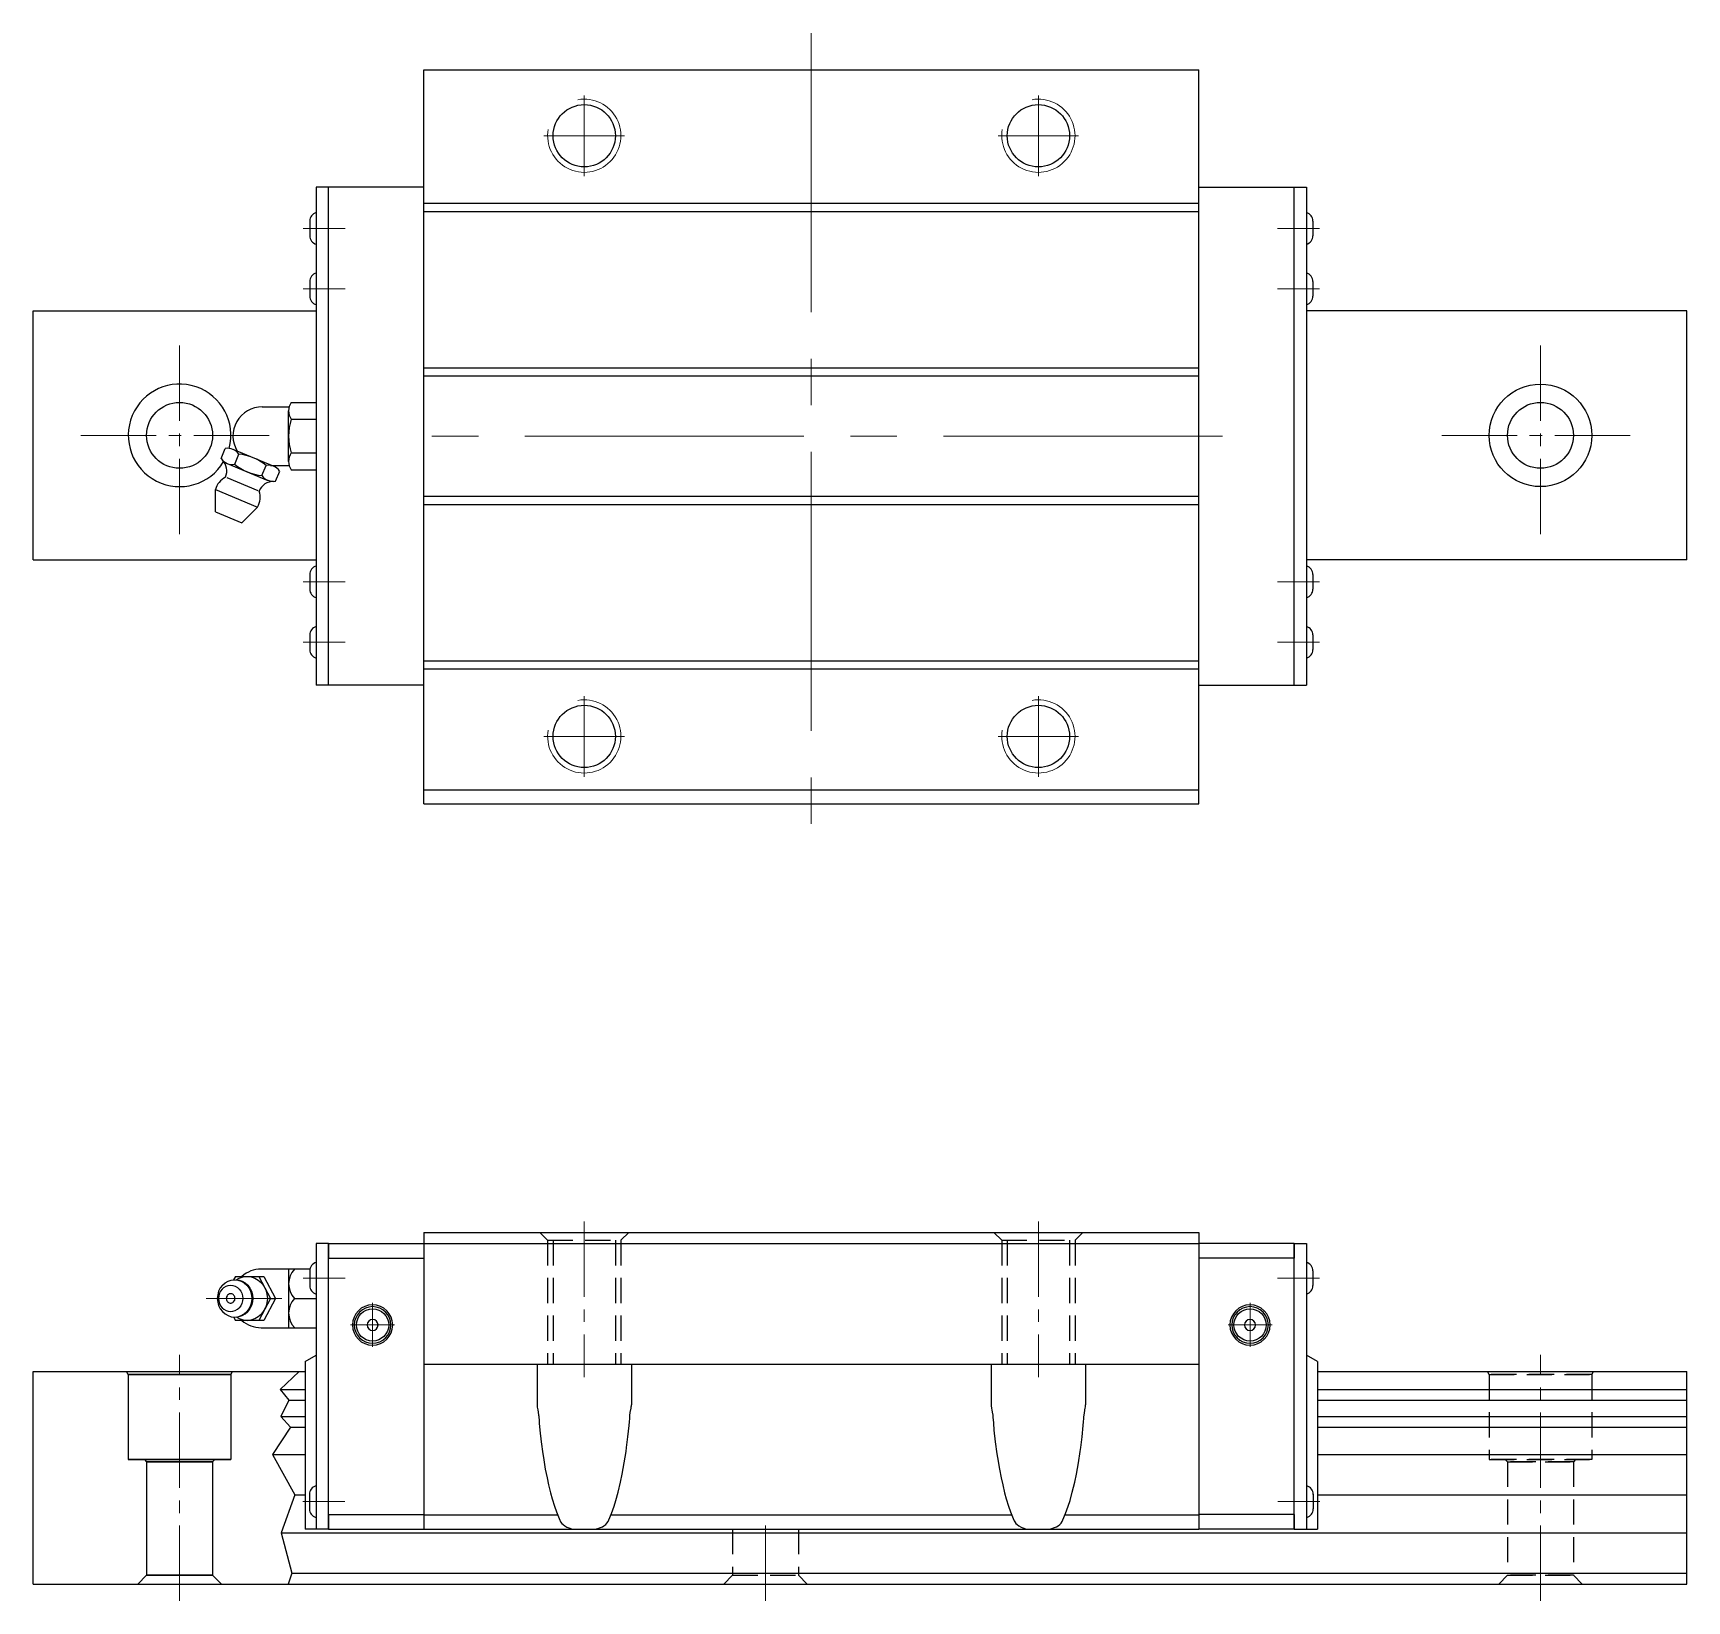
# Model space of a CAD drawing. Extents: x -50 to 314, y -68 to 204.
# Drawn here: x 88.6 to 314.4, y -9.8 to 204.2 of the extents above; entities that cross this region are included whole.
import ezdxf

# ---------------------------------------------------------------- set-up
doc = ezdxf.new("R2010")
doc.units = 0
doc.header["$LTSCALE"] = 2
doc.header["$MEASUREMENT"] = 0
doc.header["$PDSIZE"] = 0.001
doc.linetypes.add('CENTER2', pattern=[28.575, 19.05, -3.175, 3.175, -3.175])
doc.linetypes.add('DASHED2', pattern=[9.525, 6.35, -3.175])
doc.layers.get('0').update_dxf_attribs({"linetype": 'CONTINUOUS'})
for name, color, linetype, lineweight in [('0.15', 3, 'CONTINUOUS', 15), ('CENTER', 4, 'CENTER2', 20), ('中心線', 4, 'CENTER2', 20)]:
    doc.layers.add(name, color=color, linetype=linetype, lineweight=lineweight)
doc.layers.add('建構線', color=1, linetype='CONTINUOUS')
doc.layers.add('虛線', color=6, linetype='DASHED2', plot=False)

# ---------------------------------------------------------------- blocks, each defined once
blk = doc.blocks.new('HGW35HA_F')
at = {"ltscale": 0.27}
for p, q in [((-65.9, 39), (-52.9, 39)), ((-65.9, 0), (-65.9, 39)), ((-52.9, 40.5), (-52.9, 0)), ((-52.9, 40.5, 6.25), (52.9, 40.5, 6.25)), ((-52.9, 39, 6.25), (52.9, 39, 6.25)), ((52.9, 40.5), (52.9, 0)), ((65.9, 39), (52.9, 39)), ((65.9, 0), (65.9, 39)), ((-65.9, 37), (-52.9, 37)), ((65.9, 37), (52.9, 37)), ((-52.9, 22.5), (52.9, 22.5)), ((-37.45, 22.5), (-37.45, 16.97)), ((-24.55, 22.5), (-24.55, 16.97)), ((24.55, 22.5), (24.55, 16.97)), ((37.45, 22.5), (37.45, 16.97)), ((-65.9, 2), (-52.9, 2)), ((-65.9, 0), (-52.9, 0)), ((-52.9, 1.93), (-34.63, 1.93)), ((-52.9, 0), (52.9, 0)), ((-27.37, 1.93), (27.37, 1.93)), ((34.63, 1.93), (52.9, 1.93)), ((65.9, 2), (52.9, 2)), ((65.9, 0), (52.9, 0))]:
    blk.add_line(p, q, dxfattribs=at)
for points in [[(-37.45, 16.92), (-37.44, 16.84), (-37.43, 16.72), (-37.42, 16.67), (-37.38, 16.48), (-37.35, 16.3), (-37.29, 15.96), (-37.24, 15.57), (-37.22, 15.43), (-37.2, 15.19), (-37.18, 14.95), (-37.14, 14.46), (-37.06, 13.51), (-36.88, 11.93), (-36.67, 10.3), (-36.58, 9.76), (-36.32, 8.19), (-36.08, 6.98), (-35.87, 6.04), (-35.61, 4.97), (-35.38, 4.15), (-35.07, 3.14), (-34.8, 2.37), (-34.44, 1.45), (-34.35, 1.24), (-34.3, 1.13), (-34.23, 1), (-34.06, 0.77), (-33.9, 0.61), (-33.67, 0.44), (-33.36, 0.27), (-33.11, 0.17), (-32.74, 0.05), (-32.46, 0)], [(-29.6, -0.02), (-29.17, 0.08), (-28.79, 0.21), (-28.51, 0.33), (-28.31, 0.46), (-28.07, 0.64), (-27.91, 0.81), (-27.75, 1.03), (-27.7, 1.14), (-27.65, 1.25), (-27.29, 2.12), (-26.93, 3.13), (-26.68, 3.92), (-26.37, 5.05), (-26.04, 6.42), (-25.81, 7.5), (-25.53, 9.03), (-25.29, 10.61), (-25.22, 11.14), (-25.04, 12.62), (-24.88, 14.15), (-24.84, 14.66), (-24.8, 15.12), (-24.79, 15.33), (-24.77, 15.54), (-24.72, 15.89), (-24.67, 16.2), (-24.65, 16.3), (-24.61, 16.53), (-24.58, 16.69), (-24.56, 16.83), (-24.55, 16.86), (-24.55, 16.94), (-24.56, 16.97), (-24.56, 16.97)], [(24.55, 16.92), (24.56, 16.84), (24.57, 16.72), (24.58, 16.67), (24.62, 16.48), (24.65, 16.3), (24.71, 15.96), (24.76, 15.57), (24.78, 15.43), (24.8, 15.19), (24.82, 14.95), (24.86, 14.46), (24.94, 13.51), (25.12, 11.93), (25.33, 10.3), (25.42, 9.76), (25.68, 8.19), (25.92, 6.98), (26.13, 6.04), (26.39, 4.97), (26.62, 4.15), (26.93, 3.14), (27.2, 2.37), (27.56, 1.45), (27.65, 1.24), (27.7, 1.13), (27.77, 1), (27.94, 0.77), (28.1, 0.61), (28.33, 0.44), (28.64, 0.27), (28.89, 0.17), (29.26, 0.05), (29.54, 0)], [(32.48, 0), (32.83, 0.08), (33.21, 0.21), (33.49, 0.33), (33.69, 0.46), (33.93, 0.64), (34.09, 0.81), (34.25, 1.03), (34.3, 1.14), (34.35, 1.25), (34.71, 2.12), (35.07, 3.13), (35.32, 3.92), (35.63, 5.05), (35.96, 6.42), (36.19, 7.5), (36.47, 9.03), (36.71, 10.61), (36.78, 11.14), (36.96, 12.62), (37.12, 14.15), (37.16, 14.66), (37.2, 15.12), (37.21, 15.33), (37.23, 15.54), (37.28, 15.89), (37.33, 16.2), (37.35, 16.3), (37.39, 16.53), (37.42, 16.69), (37.44, 16.83), (37.45, 16.86), (37.45, 16.94), (37.44, 16.97), (37.44, 16.97)]]:
    blk.add_lwpolyline(points, dxfattribs=at)
at = {"ltscale": 0.27, "extrusion": (0, 0, -1)}
for centre, radius in [((59.9, 27.87), 2.75), ((59.9, 27.87), 2.5), ((-59.9, 27.87), 2.75), ((-59.9, 27.87), 2.5), ((59.9, 27.87), 0.75), ((-59.9, 27.87), 0.75)]:
    blk.add_circle(centre, radius, dxfattribs=at)
at = {"ltscale": 0.27}
for centre in [(-59.9, 27.87), (59.9, 27.87)]:
    blk.add_circle(centre, 2.2, dxfattribs=at)
at = {"layer": '中心線', "ltscale": 0.27}
for p, q in [((-31, 42), (-31, 20.73)), ((31, 42), (31, 20.73)), ((-59.9, 24.87), (-59.9, 30.87)), ((59.9, 24.87), (59.9, 30.87)), ((-62.9, 27.87), (-56.9, 27.87)), ((62.9, 27.87), (56.9, 27.87))]:
    blk.add_line(p, q, dxfattribs=at)
at = {"layer": '虛線', "ltscale": 0.27}
for p, q in [((-36, 39.43, 11.5), (-37.07, 40.5, 11.5)), ((-36, 39.43, 11.5), (-26, 39.43, 11.5)), ((-36, 39.43, 11.5), (-36, 22.5, 11.5)), ((-35.25, 39.43, 11.5), (-35.25, 22.5, 11.5)), ((-26.75, 39.43, 11.5), (-26.75, 22.5, 11.5)), ((-26, 39.43, 11.5), (-24.93, 40.5, 11.5)), ((-26, 39.43, 11.5), (-26, 22.5, 11.5)), ((26, 39.43, 11.5), (24.93, 40.5, 11.5)), ((26, 39.43, 11.5), (26, 22.5, 11.5)), ((26, 39.43, 11.5), (36, 39.43, 11.5)), ((26.75, 39.43, 11.5), (26.75, 22.5, 11.5)), ((35.25, 39.43, 11.5), (35.25, 22.5, 11.5)), ((36, 39.43, 11.5), (37.07, 40.5, 11.5)), ((36, 39.43, 11.5), (36, 22.5, 11.5))]:
    blk.add_line(p, q, dxfattribs=at)

msp = doc.modelspace()

# ---------------------------------------------------------------- linework, layer by layer
for p, q in [((141.92, 199.21, -6.25), (247.72, 199.21, -6.25)), ((141.92, 99.01, -6.25), (141.92, 199.21, -6.25)), ((247.72, 99.01, -6.25), (247.72, 199.21, -6.25)), ((127.22, 183.21, -6.25), (127.22, 115.21, -6.25)), ((262.42, 183.21, -6.25), (262.42, 115.21, -6.25)), ((141.92, 180.99, -6.25), (247.72, 180.99, -6.25)), ((126.34, 178.56, -7.25), (126.34, 176.56, -7.25)), ((141.92, 179.88, -6.25), (247.72, 179.88, -6.25)), ((263.31, 178.56, -7.25), (263.31, 176.56, -7.25)), ((126.34, 170.31, -17.75), (126.34, 168.31, -17.75)), ((263.31, 170.31, -17.75), (263.31, 168.31, -17.75)), ((88.57, 166.31, -6.25), (127.22, 166.31, -6.25)), ((314.37, 166.31, -6.25), (262.42, 166.31, -6.25)), ((314.37, 132.31, -12.5), (314.37, 166.31, -12.5)), ((141.92, 158.55, -6.25), (247.72, 158.55, -6.25)), ((141.92, 157.44, -6.25), (247.72, 157.44, -6.25)), ((141.92, 140.99, -6.25), (247.72, 140.99, -6.25)), ((141.92, 139.88, -6.25), (247.72, 139.88, -6.25)), ((88.57, 132.31, -6.25), (127.22, 132.31, -6.25)), ((314.37, 132.31, -6.25), (262.42, 132.31, -6.25)), ((126.34, 130.31, -17.75), (126.34, 128.31, -17.75)), ((263.31, 130.31, -17.75), (263.31, 128.31, -17.75)), ((126.34, 122.06, -5.25), (126.34, 120.06, -5.25)), ((263.31, 122.06, -5.25), (263.31, 120.06, -5.25)), ((141.92, 118.55, -6.25), (247.72, 118.55, -6.25)), ((141.92, 117.44, -6.25), (247.72, 117.44, -6.25)), ((141.92, 100.91, -6.25), (247.72, 100.91, -6.25)), ((141.92, 99.01, -6.25), (247.72, 99.01, -6.25)), ((127.22, 39, -6.25), (127.22, 0, -6.25)), ((128.92, 39, -6.25), (127.22, 39, -6.25)), ((260.72, 39, -6.25), (262.42, 39, -6.25)), ((262.42, 39, -6.25), (262.42, 0, -6.25)), ((126.34, 35.25, -6.25), (126.34, 33.25, -6.25)), ((263.31, 35.25, -6.25), (263.31, 33.25, -6.25)), ((125.72, 22.87, -6.25), (127.22, 23.74, -6.25)), ((125.72, 22.87, -6.25), (125.72, 0, -6.25)), ((263.92, 22.87, -6.25), (262.42, 23.74, -6.25)), ((263.92, 22.87, -6.25), (263.92, 0, -6.25)), ((126.29, 4.75, -12.5), (126.29, 2.75, -12.5)), ((263.35, 4.75, -12.5), (263.35, 2.75, -12.5)), ((128.92, 0, -6.25), (125.72, 0, -6.25)), ((260.72, 0, -6.25), (263.92, 0, -6.25))]:
    msp.add_line(p, q)
at = {"ltscale": 0.27}
for p, q in [((141.92, 183.21, -6.25), (127.22, 183.21, -6.25)), ((128.92, 115.21, -6.25), (128.92, 183.21, -6.25)), ((247.72, 183.21, -6.25), (262.42, 183.21, -6.25)), ((260.72, 115.21, -6.25), (260.72, 183.21, -6.25)), ((88.57, 132.31, -6.25), (88.57, 166.31, -6.25)), ((141.92, 115.21, -6.25), (127.22, 115.21, -6.25)), ((247.72, 115.21, -6.25), (262.42, 115.21, -6.25)), ((128.92, 39, -6.25), (128.92, 37, -6.25)), ((260.72, 39, -6.25), (260.72, 37, -6.25)), ((128.92, 2, -6.25), (128.92, 37, -6.25)), ((260.72, 2, -6.25), (260.72, 37, -6.25)), ((115.18, 33.86, -6.25), (115.62, 34, -6.25)), ((115.62, 34, -6.25), (116.08, 34.05, -6.25)), ((116.18, 34.5, -6.25), (115.94, 34.04, -6.25)), ((116.08, 34.05, -6.25), (116.54, 34, -6.25)), ((116.18, 34.5, -6.25), (120.08, 34.5, -6.25)), ((116.31, 34.03, -6.25), (116.72, 34.27, -6.25)), ((116.54, 34, -6.25), (116.69, 33.98, -6.25)), ((116.54, 34, -6.25), (116.98, 33.86, -6.25)), ((116.69, 33.98, -6.25), (117.12, 33.83, -6.25)), ((116.72, 34.27, -6.25), (117.24, 34.44, -6.25)), ((117.24, 34.44, -6.25), (117.78, 34.5, -6.25)), ((117.78, 34.5, -6.25), (118.33, 34.44, -6.25)), ((118.33, 34.44, -6.25), (118.85, 34.27, -6.25)), ((118.85, 34.27, -6.25), (119.32, 33.99, -6.25)), ((119.32, 33.99, -6.25), (119.74, 33.62, -6.25)), ((119.38, 34.5, -6.25), (120.99, 31.5, -6.25)), ((126.37, 35.5, -6.25), (119.71, 35.5, -6.25)), ((120.08, 34.5, -6.25), (121.68, 31.5, -6.25)), ((123.46, 35.5, -6.25), (123.46, 27.5, -6.25)), ((113.77, 32, -6.25), (113.72, 31.5, -6.25)), ((113.9, 32.48, -6.25), (113.77, 32, -6.25)), ((113.92, 31.85, -6.25), (113.89, 31.5, -6.25)), ((114.12, 32.92, -6.25), (113.9, 32.48, -6.25)), ((114.01, 32.19, -6.25), (113.92, 31.85, -6.25)), ((114.16, 32.5, -6.25), (114.01, 32.19, -6.25)), ((114.41, 33.31, -6.25), (114.12, 32.92, -6.25)), ((114.37, 32.77, -6.25), (114.16, 32.5, -6.25)), ((114.37, 32.77, -6.25), (114.62, 32.99, -6.25)), ((114.41, 33.31, -6.25), (114.77, 33.62, -6.25)), ((114.62, 32.99, -6.25), (114.91, 33.16, -6.25)), ((114.77, 33.62, -6.25), (115.18, 33.86, -6.25)), ((114.88, 33.14, -6.25), (114.88, 33.14, -6.25)), ((114.91, 33.16, -6.25), (115.22, 33.26, -6.25)), ((115.22, 33.26, -6.25), (115.54, 33.29, -6.25)), ((115.54, 33.29, -6.25), (115.86, 33.26, -6.25)), ((115.86, 33.26, -6.25), (116.17, 33.16, -6.25)), ((116.17, 33.16, -6.25), (116.46, 32.99, -6.25)), ((116.46, 32.99, -6.25), (116.71, 32.77, -6.25)), ((116.71, 32.77, -6.25), (116.92, 32.5, -6.25)), ((116.92, 32.5, -6.25), (117.07, 32.19, -6.25)), ((116.98, 33.86, -6.25), (117.39, 33.62, -6.25)), ((117.07, 32.19, -6.25), (117.16, 31.85, -6.25)), ((117.12, 33.83, -6.25), (117.53, 33.6, -6.25)), ((117.16, 31.85, -6.25), (117.2, 31.5, -6.25)), ((117.39, 33.62, -6.25), (117.75, 33.31, -6.25)), ((117.53, 33.6, -6.25), (117.88, 33.29, -6.25)), ((117.75, 33.31, -6.25), (118.04, 32.92, -6.25)), ((117.88, 33.29, -6.25), (118.17, 32.9, -6.25)), ((118.04, 32.92, -6.25), (118.26, 32.48, -6.25)), ((118.17, 32.9, -6.25), (118.39, 32.47, -6.25)), ((118.26, 32.48, -6.25), (118.4, 32, -6.25)), ((118.39, 32.47, -6.25), (118.52, 31.99, -6.25)), ((118.4, 32, -6.25), (118.44, 31.5, -6.25)), ((118.52, 31.99, -6.25), (118.56, 31.5, -6.25)), ((119.74, 33.62, -6.25), (120.09, 33.17, -6.25)), ((120.09, 33.17, -6.25), (120.35, 32.65, -6.25)), ((120.35, 32.65, -6.25), (120.5, 32.09, -6.25)), ((120.5, 32.09, -6.25), (120.56, 31.5, -6.25)), ((113.72, 31.5, -6.25), (113.77, 31, -6.25)), ((113.77, 31, -6.25), (113.9, 30.52, -6.25)), ((113.89, 31.5, -6.25), (113.92, 31.15, -6.25)), ((113.9, 30.52, -6.25), (114.12, 30.08, -6.25)), ((113.92, 31.15, -6.25), (114.01, 30.81, -6.25)), ((114.01, 30.81, -6.25), (114.16, 30.5, -6.25)), ((114.12, 30.08, -6.25), (114.41, 29.69, -6.25)), ((114.16, 30.5, -6.25), (114.37, 30.23, -6.25)), ((114.37, 30.23, -6.25), (114.62, 30.01, -6.25)), ((114.41, 29.69, -6.25), (114.77, 29.38, -6.25)), ((114.62, 30.01, -6.25), (114.91, 29.84, -6.25)), ((114.77, 29.38, -6.25), (115.18, 29.14, -6.25)), ((114.88, 29.86, -6.25), (114.88, 29.86, -6.25)), ((114.91, 29.84, -6.25), (115.22, 29.74, -6.25)), ((115.22, 29.74, -6.25), (115.54, 29.71, -6.25)), ((115.54, 29.71, -6.25), (115.86, 29.74, -6.25)), ((115.86, 29.74, -6.25), (116.17, 29.84, -6.25)), ((116.17, 29.84, -6.25), (116.46, 30.01, -6.25)), ((116.46, 30.01, -6.25), (116.71, 30.23, -6.25)), ((116.92, 30.5, -6.25), (116.71, 30.23, -6.25)), ((117.07, 30.81, -6.25), (116.92, 30.5, -6.25)), ((116.98, 29.14, -6.25), (117.39, 29.38, -6.25)), ((117.16, 31.15, -6.25), (117.07, 30.81, -6.25)), ((117.12, 29.17, -6.25), (117.53, 29.4, -6.25)), ((117.2, 31.5, -6.25), (117.16, 31.15, -6.25)), ((117.39, 29.38, -6.25), (117.75, 29.69, -6.25)), ((117.53, 29.4, -6.25), (117.88, 29.71, -6.25)), ((118.04, 30.08, -6.25), (117.75, 29.69, -6.25)), ((118.17, 30.1, -6.25), (117.88, 29.71, -6.25)), ((118.26, 30.52, -6.25), (118.04, 30.08, -6.25)), ((118.39, 30.53, -6.25), (118.17, 30.1, -6.25)), ((118.4, 31, -6.25), (118.26, 30.52, -6.25)), ((118.52, 31.01, -6.25), (118.39, 30.53, -6.25)), ((118.44, 31.5, -6.25), (118.4, 31, -6.25)), ((118.56, 31.5, -6.25), (118.52, 31.01, -6.25)), ((119.32, 29.01, -6.25), (119.74, 29.38, -6.25)), ((120.99, 31.5, -6.25), (119.38, 28.5, -6.25)), ((120.09, 29.83, -6.25), (119.74, 29.38, -6.25)), ((121.68, 31.5, -6.25), (120.08, 28.5, -6.25)), ((120.35, 30.35, -6.25), (120.09, 29.83, -6.25)), ((120.5, 30.91, -6.25), (120.35, 30.35, -6.25)), ((120.56, 31.5, -6.25), (120.5, 30.91, -6.25)), ((120.99, 31.5, -6.25), (121.68, 31.5, -6.25)), ((124.24, 31.5, -6.25), (127.22, 31.5, -6.25)), ((115.18, 29.14, -6.25), (115.62, 29, -6.25)), ((115.62, 29, -6.25), (116.08, 28.95, -6.25)), ((115.94, 28.96, -6.25), (116.18, 28.5, -6.25)), ((116.08, 28.95, -6.25), (116.54, 29, -6.25)), ((120.08, 28.5, -6.25), (116.18, 28.5, -6.25)), ((116.31, 28.97, -6.25), (116.72, 28.73, -6.25)), ((116.54, 29, -6.25), (116.98, 29.14, -6.25)), ((116.54, 29, -6.25), (116.69, 29.02, -6.25)), ((116.69, 29.02, -6.25), (117.12, 29.17, -6.25)), ((116.72, 28.73, -6.25), (117.24, 28.56, -6.25)), ((117.24, 28.56, -6.25), (117.78, 28.5, -6.25)), ((117.78, 28.5, -6.25), (118.33, 28.56, -6.25)), ((118.33, 28.56, -6.25), (118.85, 28.73, -6.25)), ((118.85, 28.73, -6.25), (119.32, 29.01, -6.25)), ((119.71, 27.5, -6.25), (127.22, 27.5, -6.25)), ((88.57, 21.5, -12.5), (125.72, 21.5, -12.5)), ((88.57, -7.5, -12.5), (88.57, 21.5, -12.5)), ((101.57, 21.1, -12.5), (101.33, 21.5, -12.5)), ((101.57, 21.1, -12.5), (101.33, 21.5, -12.5)), ((101.57, 21.1, -12.5), (101.57, 9.5, -12.5)), ((101.57, 21.1, -12.5), (101.57, 9.5, -12.5)), ((115.57, 21.1, -12.5), (101.57, 21.1, -12.5)), ((101.57, 21.1, -12.5), (115.57, 21.1, -12.5)), ((115.57, 21.1, -12.5), (115.8, 21.5, -12.5)), ((115.57, 21.1, -12.5), (115.8, 21.5, -12.5)), ((115.57, 21.1, -12.5), (115.57, 9.5, -12.5)), ((115.57, 21.1, -12.5), (115.57, 9.5, -12.5)), ((263.92, 21.5, -12.5), (314.37, 21.5, -12.5)), ((314.37, -7.5, -12.5), (314.37, 21.5, -12.5)), ((122.28, 19.08, -12.5), (125.72, 19.08, -12.5)), ((263.92, 19.08, -12.5), (314.37, 19.08, -12.5)), ((123.47, 17.61, -12.5), (125.72, 17.61, -12.5)), ((263.92, 17.61, -12.5), (314.37, 17.61, -12.5)), ((122.37, 15.38, -12.5), (125.72, 15.38, -12.5)), ((123.72, 13.92, -12.5), (125.72, 13.92, -12.5)), ((263.92, 15.38, -12.5), (314.37, 15.38, -12.5)), ((263.92, 13.92, -12.5), (314.37, 13.92, -12.5)), ((101.57, 9.5, -12.5), (115.57, 9.5, -12.5)), ((115.57, 9.5, -12.5), (101.57, 9.5, -12.5)), ((103.77, 9.5, -12.5), (104.07, 9.2, -12.5)), ((103.77, 9.5, -12.5), (104.07, 9.2, -12.5)), ((104.07, 9.2, -12.5), (113.07, 9.2, -12.5)), ((113.07, 9.2, -12.5), (104.07, 9.2, -12.5)), ((104.07, 9.2, -12.5), (104.07, -6.3, -12.5)), ((104.07, 9.2, -12.5), (104.07, -6.3, -12.5)), ((113.37, 9.5, -12.5), (113.07, 9.2, -12.5)), ((113.37, 9.5, -12.5), (113.07, 9.2, -12.5)), ((113.07, 9.2, -12.5), (113.07, -6.3, -12.5)), ((113.07, 9.2, -12.5), (113.07, -6.3, -12.5)), ((121.26, 10.18, -12.5), (125.72, 10.18, -12.5)), ((263.92, 10.18, -12.5), (314.37, 10.18, -12.5)), ((124.32, 4.7, -12.5), (125.72, 4.7, -12.5)), ((263.92, 4.7, -12.5), (314.37, 4.7, -12.5)), ((128.92, 2, -6.25), (128.92, 0, -6.25)), ((260.72, 2, -6.25), (260.72, 0, -6.25)), ((122.45, -0.5, -12.5), (314.37, -0.5, -12.5)), ((102.87, -7.5, -12.5), (104.07, -6.3, -12.5)), ((104.07, -6.3, -12.5), (113.07, -6.3, -12.5)), ((113.07, -6.3, -12.5), (104.07, -6.3, -12.5)), ((113.07, -6.3, -12.5), (114.27, -7.5, -12.5)), ((123.89, -6, -12.5), (314.37, -6, -12.5)), ((88.57, -7.5, -12.5), (314.37, -7.5, -12.5))]:
    msp.add_line(p, q, dxfattribs=at)
at = {"linetype": 'Continuous'}
for p, q in [((123.8, 153.81, -6.25), (127.22, 153.81, -6.25)), ((119.86, 153.21, -6.25), (123.53, 153.21, -6.25)), ((123.46, 145.76, -6.25), (123.46, 152.66, -6.25)), ((123.8, 151.51, -6.25), (127.22, 151.51, -6.25)), ((114.23, 146.13, -6.25), (114.8, 147.52, -6.25)), ((115.84, 147.41, -6.25), (121.42, 145.09, -6.25)), ((123.8, 146.91, -6.25), (127.22, 146.91, -6.25)), ((115.05, 145.48, -6.25), (120.62, 143.16, -6.25)), ((116.09, 145.36, -6.25), (116.66, 146.75, -6.25)), ((119.81, 143.82, -6.25), (120.38, 145.21, -6.25)), ((121, 145.21, -6.25), (123.53, 145.21, -6.25)), ((123.8, 144.61, -6.25), (127.22, 144.61, -6.25)), ((115.02, 143.54, -6.25), (119.27, 141.78, -6.25)), ((121.67, 143.05, -6.25), (122.24, 144.44, -6.25)), ((113.46, 138.88, -6.25), (113.46, 141.91, -6.25)), ((113.46, 141.91, -6.25), (119.22, 139.52, -6.25)), ((113.46, 138.88, -6.25), (117.08, 137.38, -6.25)), ((117.08, 137.38, -6.25), (119.22, 139.52, -6.25))]:
    msp.add_line(p, q, dxfattribs=at)
at = {"ltscale": 0.27, "elevation": -6.25}
msp.add_lwpolyline([(116.13, 31.5), (116.1, 31.71), (116.05, 31.82), (115.99, 31.91), (115.91, 32), (115.82, 32.06), (115.72, 32.11), (115.59, 32.14), (115.47, 32.14), (115.36, 32.11), (115.24, 32.05), (115.13, 31.96), (115.05, 31.85), (114.99, 31.73), (114.96, 31.63), (114.95, 31.5), (114.98, 31.29), (115.03, 31.18), (115.09, 31.09), (115.17, 31), (115.26, 30.94), (115.36, 30.89), (115.49, 30.86), (115.61, 30.86), (115.72, 30.89), (115.84, 30.95), (115.95, 31.04), (116.04, 31.15), (116.09, 31.27), (116.12, 31.37), (116.13, 31.5)], dxfattribs=at)
for centre, radius in [((163.82, 190.21, -6.25), 4.25), ((225.82, 190.21, -6.25), 4.25), ((294.37, 149.31, -12.5), 7), ((108.57, 149.31, -6.25), 4.5), ((294.37, 149.31, -12.5), 4.5), ((163.82, 108.21, -6.25), 4.25), ((225.82, 108.21, -6.25), 4.25)]:
    msp.add_circle(centre, radius)
for centre, radius, start, end in [((127.56, 178.54, -7.25), 1.22, 105.963, 179.0724), ((262.09, 178.54, -7.25), 1.22, 0.9276, 74.037), ((127.56, 176.58, -7.25), 1.22, 180.9276, 254.037), ((262.09, 176.58, -7.25), 1.22, 285.963, 359.0724), ((127.56, 170.29, -17.75), 1.22, 105.963, 179.0724), ((262.09, 170.29, -17.75), 1.22, 0.9276, 74.037), ((127.56, 168.33, -17.75), 1.22, 180.9276, 254.037), ((262.09, 168.33, -17.75), 1.22, 285.963, 359.0724), ((108.57, 149.31, -6.25), 7, 345.2784, 329.1685), ((127.56, 130.29, -17.75), 1.22, 105.963, 179.0724), ((262.09, 130.29, -17.75), 1.22, 0.9276, 74.037), ((127.56, 128.33, -17.75), 1.22, 180.9276, 254.037), ((262.09, 128.33, -17.75), 1.22, 285.963, 359.0724), ((127.56, 122.04, -5.25), 1.22, 105.963, 179.0724), ((262.09, 122.04, -5.25), 1.22, 0.9276, 74.037), ((127.56, 120.08, -5.25), 1.22, 180.9276, 254.037), ((262.09, 120.08, -5.25), 1.22, 285.963, 359.0724), ((127.56, 35.23, -6.25), 1.22, 105.963, 179.0724), ((262.09, 35.23, -6.25), 1.22, 0.9276, 74.037), ((127.56, 33.27, -6.25), 1.22, 180.9276, 254.037), ((262.09, 33.27, -6.25), 1.22, 285.963, 359.0724), ((127.51, 4.73, -12.5), 1.22, 105.963, 179.0724), ((262.13, 4.73, -12.5), 1.22, 0.9276, 74.037), ((127.51, 2.77, -12.5), 1.22, 180.9276, 254.037), ((262.13, 2.77, -12.5), 1.22, 285.963, 359.0724)]:
    msp.add_arc(centre, radius, start, end)
at = {"linetype": 'Continuous'}
for centre, radius, start, end in [((125.58, 152.66, -6.25), 2.12, 147.1328, 212.8672), ((119.86, 149.21, -6.25), 4, 90, 210.8352), ((131.43, 149.21, -6.25), 7.97, 163.2213, 196.7787), ((115.14, 145.69, -6.25), 1.85, 34.6328, 100.3672), ((125.58, 145.76, -6.25), 2.12, 147.1328, 212.8672), ((115.76, 147.19, -6.25), 1.85, 214.6328, 280.3672), ((112.96, 144.46, -6.25), 2.06, 335.8479, 45.8479), ((120.5, 150.76, -6.25), 6.97, 230.7213, 264.2787), ((115.97, 139.81, -6.25), 6.97, 50.7213, 84.2787), ((120.71, 143.38, -6.25), 1.85, 34.6328, 100.3672), ((116.2, 141.1, -6.25), 2.86, 118.5865, 163.5865), ((121.38, 140.97, -6.25), 2.06, 89.1521, 159.1521), ((121.33, 144.88, -6.25), 1.85, 214.6328, 280.3672), ((116.71, 140.89, -6.25), 2.86, 331.4135, 16.4135)]:
    msp.add_arc(centre, radius, start, end, dxfattribs=at)
at = {"ltscale": 0.27}
for centre, radius, start, end in [((119.71, 31.5, -6.25), 4, 90, 131.4096), ((126.41, 33.5, -6.25), 2.95, 137.3886, 222.6114), ((126.41, 29.5, -6.25), 2.95, 137.3886, 222.6114), ((119.71, 31.5, -6.25), 4, 228.5904, 270)]:
    msp.add_arc(centre, radius, start, end, dxfattribs=at)
msp.add_point((113.72, 31.5, -6.25))
at = {"layer": '0.15'}
for centre in [(163.82, 190.21, -6.25), (225.82, 190.21, -6.25), (163.82, 108.21, -6.25), (225.82, 108.21, -6.25)]:
    msp.add_arc(centre, 5, 170, 100, dxfattribs=at)
at = {"layer": 'CENTER'}
for p, q in [((194.82, 204.22, -6.25), (194.82, 94, -6.25)), ((163.82, 195.71, -6.25), (163.82, 184.71, -6.25)), ((225.82, 195.71, -6.25), (225.82, 184.71, -6.25)), ((158.32, 190.21, -6.25), (169.32, 190.21, -6.25)), ((163.82, 190.21, -6.25), (163.82, 190.21, -6.25)), ((220.32, 190.21, -6.25), (231.32, 190.21, -6.25)), ((225.82, 190.21, -6.25), (225.82, 190.21, -6.25)), ((250.96, 149.21, -6.25), (139.36, 149.21, -6.25)), ((234.72, 149.21, -6.25), (230.72, 149.21, -6.25)), ((163.82, 113.71, -6.25), (163.82, 102.71, -6.25)), ((225.82, 113.71, -6.25), (225.82, 102.71, -6.25)), ((158.32, 108.21, -6.25), (169.32, 108.21, -6.25)), ((163.82, 108.21, -6.25), (163.82, 108.21, -6.25)), ((220.32, 108.21, -6.25), (231.32, 108.21, -6.25)), ((225.82, 108.21, -6.25), (225.82, 108.21, -6.25))]:
    msp.add_line(p, q, dxfattribs=at)
at = {"layer": '中心線'}
for p, q in [((125.44, 177.56, -7.25), (131.19, 177.56, -7.25)), ((264.21, 177.56, -7.25), (258.46, 177.56, -7.25)), ((125.44, 169.31, -17.75), (131.19, 169.31, -17.75)), ((264.21, 169.31, -17.75), (258.46, 169.31, -17.75)), ((125.44, 129.31, -17.75), (131.19, 129.31, -17.75)), ((264.21, 129.31, -17.75), (258.46, 129.31, -17.75)), ((125.44, 121.06, -5.25), (131.19, 121.06, -5.25)), ((264.21, 121.06, -5.25), (258.46, 121.06, -5.25)), ((125.44, 34.25, -6.25), (131.19, 34.25, -6.25)), ((264.21, 34.25, -6.25), (258.46, 34.25, -6.25)), ((125.39, 3.75, -12.5), (131.14, 3.75, -12.5)), ((264.25, 3.75, -12.5), (258.5, 3.75, -12.5))]:
    msp.add_line(p, q, dxfattribs=at)
at = {"layer": '中心線', "ltscale": 0.27}
for p, q in [((108.57, 135.84, -6.25), (108.57, 162.79, -6.25)), ((294.37, 135.84, -12.5), (294.37, 162.79, -12.5)), ((95.09, 149.31, -6.25), (122.04, 149.31, -6.25)), ((280.89, 149.31, -12.5), (307.84, 149.31, -12.5)), ((112.22, 31.5, -6.25), (127.53, 31.5, -6.25)), ((108.57, -9.8, -12.5), (108.57, 23.8, -12.5)), ((108.57, -9.8, -12.5), (108.57, 23.8, -12.5)), ((294.37, -9.8, -12.5), (294.37, 23.8, -12.5)), ((188.57, -9.8, -12.5), (188.57, 1.3, -12.5))]:
    msp.add_line(p, q, dxfattribs=at)
at = {"layer": '建構線', "ltscale": 0.27}
for p, q in [((124.91, 21.5, -12.5), (122.28, 19.08, -12.5)), ((122.28, 19.08, -12.5), (123.47, 17.61, -12.5)), ((123.47, 17.61, -12.5), (122.37, 15.38, -12.5)), ((123.72, 13.92, -12.5), (121.26, 10.18, -12.5)), ((122.37, 15.38, -12.5), (123.72, 13.92, -12.5)), ((121.26, 10.18, -12.5), (124.32, 4.7, -12.5)), ((124.32, 4.7, -12.5), (122.45, -0.5, -12.5)), ((122.45, -0.5, -12.5), (123.89, -6, -12.5)), ((123.89, -6, -12.5), (123.39, -7.5, -12.5))]:
    msp.add_line(p, q, dxfattribs=at)
at = {"layer": '虛線', "ltscale": 0.27}
for p, q in [((287.37, 21.1, -12.5), (287.13, 21.5, -12.5)), ((287.37, 21.1, -12.5), (287.13, 21.5, -12.5)), ((287.37, 21.1, -12.5), (287.37, 9.5, -12.5)), ((287.37, 21.1, -12.5), (287.37, 9.5, -12.5)), ((301.37, 21.1, -12.5), (287.37, 21.1, -12.5)), ((287.37, 21.1, -12.5), (301.37, 21.1, -12.5)), ((301.37, 21.1, -12.5), (301.6, 21.5, -12.5)), ((301.37, 21.1, -12.5), (301.6, 21.5, -12.5)), ((301.37, 21.1, -12.5), (301.37, 9.5, -12.5)), ((301.37, 21.1, -12.5), (301.37, 9.5, -12.5)), ((287.37, 9.5, -12.5), (301.37, 9.5, -12.5)), ((301.37, 9.5, -12.5), (287.37, 9.5, -12.5)), ((289.57, 9.5, -12.5), (289.87, 9.2, -12.5)), ((289.57, 9.5, -12.5), (289.87, 9.2, -12.5)), ((289.87, 9.2, -12.5), (298.87, 9.2, -12.5)), ((298.87, 9.2, -12.5), (289.87, 9.2, -12.5)), ((289.87, 9.2, -12.5), (289.87, -6.3, -12.5)), ((289.87, 9.2, -12.5), (289.87, -6.3, -12.5)), ((299.17, 9.5, -12.5), (298.87, 9.2, -12.5)), ((299.17, 9.5, -12.5), (298.87, 9.2, -12.5)), ((298.87, 9.2, -12.5), (298.87, -6.3, -12.5)), ((298.87, 9.2, -12.5), (298.87, -6.3, -12.5)), ((184.07, 0, -12.5), (184.07, -6.3, -12.5)), ((193.07, 0, -12.5), (193.07, -6.3, -12.5)), ((182.87, -7.5, -12.5), (184.07, -6.3, -12.5)), ((184.07, -6.3, -12.5), (193.07, -6.3, -12.5)), ((193.07, -6.3, -12.5), (194.27, -7.5, -12.5)), ((288.67, -7.5, -12.5), (289.87, -6.3, -12.5)), ((289.87, -6.3, -12.5), (298.87, -6.3, -12.5)), ((298.87, -6.3, -12.5), (289.87, -6.3, -12.5)), ((298.87, -6.3, -12.5), (300.07, -7.5, -12.5))]:
    msp.add_line(p, q, dxfattribs=at)

# ---------------------------------------------------------------- block references
msp.add_blockref('HGW35HA_F', (194.82, 0, -6.25))

doc.saveas('drawing.dxf')
